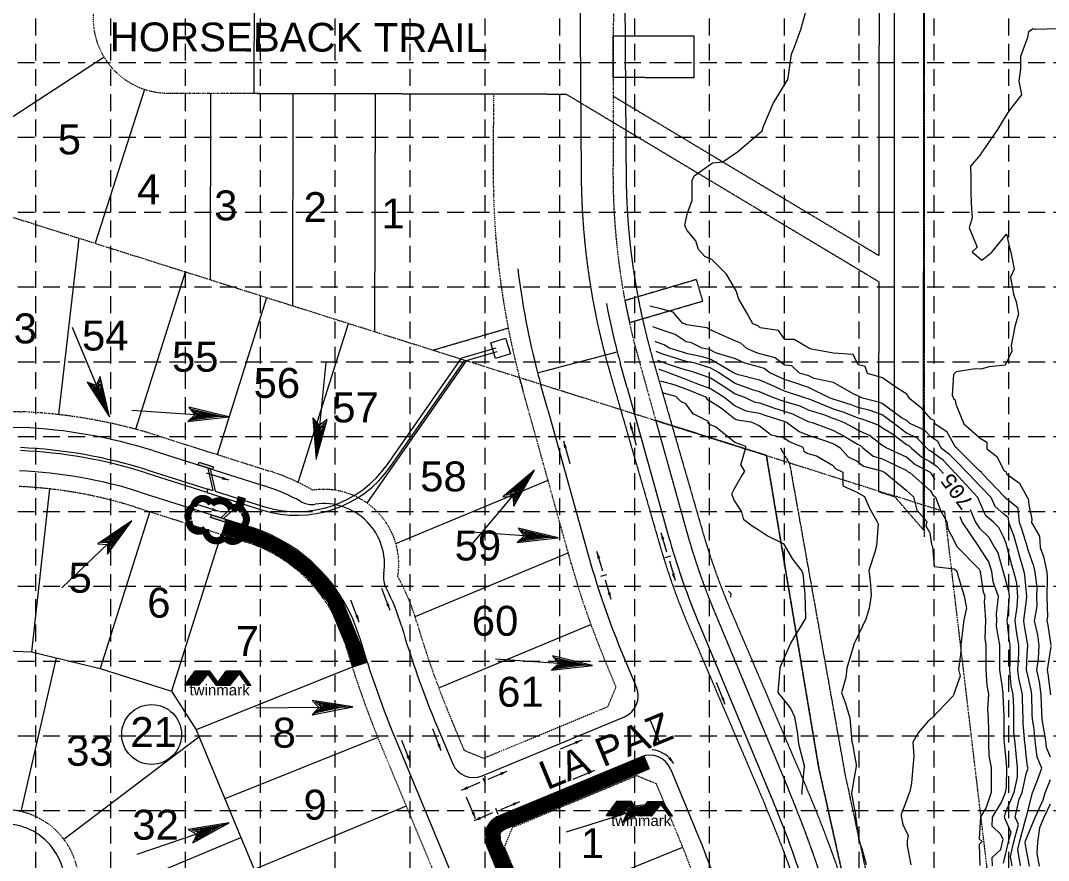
# Model space of a CAD drawing. Extents: x 52020 to 55225, y 51022 to 53027.
# Drawn here: x 53813 to 54499, y 52091 to 52652 of the extents above; entities that cross this region are included whole.
import ezdxf
from ezdxf.enums import TextEntityAlignment as Align

# ---------------------------------------------------------------- set-up
doc = ezdxf.new("R2010")
doc.units = 0
doc.header["$MEASUREMENT"] = 0
for name, pattern in [('CENTER', [2, 1.25, -0.25, 0.25, -0.25]), ('DIVIDE', [1.25, 0.5, -0.25, 0, -0.25, 0, -0.25]), ('HIDDEN', [0.375, 0.25, -0.125])]:
    doc.linetypes.add(name, pattern=pattern)
doc.layers.get('0').update_dxf_attribs({"lineweight": 0})
for name, color, linetype, lineweight in [('10', 7, 'Continuous', 0), ('13', 7, 'Continuous', 0), ('2', 7, 'Continuous', 0), ('27', 7, 'Continuous', 0), ('28', 7, 'Continuous', 0), ('31', 7, 'Continuous', 0), ('32', 7, 'Continuous', 0), ('33', 7, 'Continuous', 0), ('34', 7, 'Continuous', 0), ('37', 7, 'Continuous', 0), ('4', 7, 'Continuous', 0), ('43', 7, 'Continuous', 0), ('46', 7, 'Continuous', 0), ('5', 7, 'Continuous', 0), ('51', 7, 'Continuous', 0), ('6', 7, 'Continuous', 0), ('7', 7, 'Continuous', 0)]:
    doc.layers.add(name, color=color, linetype=linetype, lineweight=lineweight)
for name, color, linetype in [('EROSION BLANKET', 84, 'Continuous'), ('GRID', 254, 'HIDDEN'), ('LEGEND', 7, 'Continuous'), ('SILT FENCE', 200, 'Continuous')]:
    doc.layers.add(name, color=color, linetype=linetype)
doc.styles.add('MONOTXT', font='MONOTXT')
doc.styles.get("Standard").update_dxf_attribs({"font": 'ARIAL.TTF'})

# ---------------------------------------------------------------- blocks, each defined once
blk = doc.blocks.new('A$C233E38BC')
h = blk.add_hatch()
h.set_pattern_fill('ANSI31', color=13, scale=0.14, style=0)
h.set_pattern_definition([(45, (-262.733367, -269.10687), (-0.0123743687, 0.0123743687), [])])
h.paths.add_polyline_path([(0, 0.3), (23.2, 31.2), (54.5, 31.2), (76.8, 0.2), (69.4, 0.6), (51, 25), (30.9, 0.2)])
h = blk.add_hatch()
h.set_pattern_fill('ANSI31', color=13, scale=0.14, style=0)
h.set_pattern_definition([(45, (-193.908287, -269.020488), (-0.0123743687, 0.0123743687), [])])
h.paths.add_polyline_path([(69.1, 0.1), (92.2, 30.9), (123.5, 30.9), (145.8, 0), (139.2, 0.1), (121, 25.9), (99.9, 0)])
at = {"color": 13}
for points in [[(0, 0.3), (23.2, 31.2), (54.5, 31.2), (76.8, 0.2), (69.4, 0.6), (51, 25), (30.9, 0.2)], [(69.1, 0.1), (92.2, 30.9), (123.5, 30.9), (145.8, 0), (139.2, 0.1), (121, 25.9), (99.9, 0)]]:
    blk.add_lwpolyline(points, close=True, dxfattribs=at)
blk = doc.blocks.new('A$C24AE2627')
at = {"layer": 'SILT FENCE', "linetype": 'Continuous', "lineweight": 0}
blk.add_blockref('A$C233E38BC', (0, 31.9), dxfattribs=at)
at = {"color": 13, "insert": (10.1, 32.9), "char_height": 24, "width": 144.421, "attachment_point": 1}
blk.add_mtext('twinmark', dxfattribs=at)

msp = doc.modelspace()

# ---------------------------------------------------------------- hatches: boundary and pattern name
at = {"layer": '43', "linetype": 'Continuous', "lineweight": 0}
for points in [[(53931.54, 52355.04), (53932.14, 52356.95), (53941.68, 52353.94), (53941.07, 52352.03)], [(53939.75, 52319.93), (53940.36, 52321.84), (53949.89, 52318.82), (53949.29, 52316.92)]]:
    msp.add_hatch(color=5, dxfattribs=at).paths.add_polyline_path(points)

# ---------------------------------------------------------------- linework, layer by layer
at = {"layer": '13', "color": 7, "linetype": 'Continuous', "lineweight": 0}
msp.add_circle((53900.34, 52175), 20, dxfattribs=at)
at = {"layer": '2', "color": 7, "linetype": 'CENTER', "lineweight": 0}
for p, q in [((54416.67, 52307.02), (54416.67, 52950.5)), ((54320.4, 52366.28), (54326.53, 52355.59)), ((54326.53, 52355.59), (54363.66, 52147.47)), ((54363.63, 52147.65), (54448.66, 51754.25))]:
    msp.add_line(p, q, dxfattribs=at)
at = {"layer": '27', "color": 7, "linetype": 'Continuous', "lineweight": 0}
for p, q in [((54218.01, 52406.59), (54213.37, 52423.22)), ((54165.03, 52391.82), (54160.21, 52409.11)), ((54218, 52406.59), (54245.67, 52307.32)), ((54165.02, 52391.82), (54192.69, 52292.56)), ((53627.47, 52388.15), (53813.37, 52380.14)), ((53901.15, 52364.66), (53975.48, 52341.15)), ((53892.4, 52337.01), (53966.74, 52313.5)), ((54264.63, 52252.52), (54314.05, 52133.85)), ((54213.86, 52231.38), (54224.23, 52206.48)), ((54121.06, 52147.27), (54216.15, 52186.87)), ((54091.08, 52180.25), (54101.45, 52155.35)), ((54064.31, 52169.1), (54080.15, 52131.05)), ((54132.21, 52120.5), (54227.3, 52160.09)), ((54246.91, 52152.01), (54263.28, 52112.7)), ((54124.13, 52100.88), (54140.5, 52061.57))]:
    msp.add_line(p, q, dxfattribs=at)
at = {"layer": '27', "color": 250, "linetype": 'Continuous', "lineweight": 0}
msp.add_line((54080.15, 52131.05), (54113.73, 52050.42), dxfattribs=at)
at = {"layer": '27', "color": 7, "linetype": 'Continuous', "lineweight": 0}
for centre, radius, start, end in [((54668.53, 52550.07), 527.5, 186.95137, 194.6402), ((54668.53, 52550.07), 472.5, 190.62329, 194.6402), ((54668.53, 52550.07), 472.5, 194.6402, 195.57195), ((54668.53, 52550.07), 527.5, 194.6402, 195.49894), ((53798.77, 52040.96), 339.5, 72.45001, 87.53534), ((53798.77, 52040.96), 310.5, 72.45001, 87.53534), ((53933.42, 52208.14), 139.5, 61.33461, 72.45001), ((54007.53, 52343.7), 15, 241.33461, 278.17165), ((54015.42, 52288.77), 40.5, 350.86024, 98.17165), ((53933.42, 52208.14), 110.5, 16.41154, 72.45001), ((54700.82, 52434.17), 472.5, 195.57206, 202.60882), ((54700.82, 52434.17), 527.5, 195.57206, 202.60882), ((54070.21, 52279.95), 15, 170.86024, 207.69728), ((53933.42, 52208.14), 139.5, 16.41154, 27.69728), ((54700.82, 52434.17), 660.5, 196.41154, 202.60882), ((54700.82, 52434.17), 689.5, 196.41154, 202.60882), ((54210.38, 52200.71), 15, 292.60882, 22.60882), ((54115.3, 52161.12), 15, 202.60882, 292.60882), ((54233.06, 52146.25), 15, 22.60882, 112.60882), ((53550.15, 51815.73), 827.5, 21.90164, 22.60882), ((53801.85, 52074.75), 40.5, 3.88381, 111.77212), ((54137.98, 52106.65), 15, 112.60882, 202.60882), ((53550.15, 51815.73), 772.5, 21.93156, 22.60882)]:
    msp.add_arc(centre, radius, start, end, dxfattribs=at)
at = {"layer": '27', "color": 250, "linetype": 'Continuous', "lineweight": 0}
for radius in [827.5, 772.5]:
    msp.add_arc((53550.15, 51815.73), radius, 12.53145, 21.93156, dxfattribs=at)
at = {"layer": '28', "color": 7, "linetype": 'Continuous', "lineweight": 0}
msp.add_line((54158.15, 52416.74), (54211.37, 52430.64), dxfattribs=at)
at = {"layer": '31', "color": 7, "linetype": 'DIVIDE', "lineweight": 0}
for p, q in [((54396.67, 52334.33), (54396.67, 52950.34)), ((53745.01, 52540.42), (54311.01, 52361.41)), ((53745.01, 52540.42), (54396.67, 52334.33)), ((54311.01, 52361.41), (54345.96, 52152.86)), ((54345.96, 52152.86), (54433.96, 51756.91))]:
    msp.add_line(p, q, dxfattribs=at)
at = {"layer": '32', "color": 7, "linetype": 'DIVIDE', "lineweight": 0}
for p, q in [((54209.45, 52948.86), (54208.53, 52551.13)), ((53911.15, 52603.58), (54128.65, 52603.07)), ((54128.65, 52603.07), (54128.53, 52551.31)), ((54225.41, 52426.58), (54237.05, 52384.8)), ((54180.65, 52289.2), (54145.98, 52413.61)), ((53633.42, 52398.4), (53813.83, 52390.63)), ((54237.05, 52384.81), (54257.71, 52310.68)), ((53904.31, 52374.67), (53978.65, 52351.16)), ((53889.24, 52326.99), (53963.57, 52303.48)), ((54276.17, 52257.33), (54325.59, 52138.65)), ((54210.58, 52206.75), (54202.32, 52226.57)), ((54205.19, 52193.68), (54210.58, 52206.75)), ((54122.1, 52159.08), (54205.19, 52193.68)), ((54100.78, 52184.28), (54109.03, 52164.46)), ((54054.62, 52165.06), (54104.04, 52046.39)), ((54109.03, 52164.46), (54122.1, 52159.08)), ((54141.33, 52112.92), (54224.41, 52147.52)), ((54224.41, 52147.52), (54237.49, 52142.13)), ((54251.74, 52107.9), (54237.49, 52142.13)), ((54141.33, 52112.92), (54135.94, 52099.84)), ((54135.94, 52099.84), (54150.2, 52065.61))]:
    msp.add_line(p, q, dxfattribs=at)
for centre, radius, start, end in [((53911.26, 52653.58), 50, 57.47536, 269.86776), ((54668.53, 52550.07), 540, 179.86778, 194.64021), ((54668.53, 52550.07), 460, 179.86778, 195.57195), ((54668.53, 52550.07), 540, 194.64021, 195.57194), ((53798.77, 52040.96), 350, 72.45023, 87.53534), ((53933.42, 52208.14), 150, 60.1413, 72.45001), ((53798.77, 52040.96), 300, 72.45001, 87.53534), ((54015.42, 52288.77), 50, 350.61127, 98.42062), ((54700.82, 52434.17), 460, 195.57206, 202.60882), ((53933.42, 52208.14), 100, 16.41154, 72.45001), ((54700.82, 52434.17), 540, 195.57206, 202.60882), ((53933.42, 52208.14), 150, 16.41154, 28.89059), ((54700.82, 52434.17), 650, 196.41154, 202.60882), ((54700.82, 52434.17), 700, 196.41154, 202.60882), ((53550.15, 51815.73), 840, 12.53139, 22.60882), ((53801.85, 52074.75), 50, 6.60597, 110.29126), ((53550.15, 51815.73), 760, 12.5313, 22.60873)]:
    msp.add_arc(centre, radius, start, end, dxfattribs=at)
at = {"layer": '33', "color": 7, "linetype": 'Continuous', "lineweight": 0}
for p, q in [((53868.58, 52627.54), (53743.53, 52545.81)), ((53895.64, 52606.08), (53862.68, 52503.2)), ((53939.67, 52603.51), (53939.38, 52478.95)), ((53994.66, 52603.38), (53994.34, 52461.57)), ((54049.66, 52603.26), (54049.3, 52444.18)), ((53838.44, 52388.7), (53851.89, 52506.61)), ((53889.8, 52378.92), (53923.06, 52484.11)), ((53944.24, 52362.04), (53977.41, 52466.92)), ((53998.15, 52343.45), (54031.76, 52449.73)), ((54044.32, 52329.56), (54110.74, 52424.75)), ((54063.48, 52302.57), (54165.13, 52344.9)), ((53832.23, 52339.09), (53820.01, 52230.22)), ((53899.05, 52323.89), (53865.88, 52219.01)), ((53946.73, 52308.81), (53913.56, 52203.93)), ((54076.36, 52253.77), (54178.65, 52296.36)), ((54092.12, 52206.17), (54193.75, 52248.49)), ((53616.55, 52238.98), (53820.01, 52230.22)), ((53813.1, 52123.47), (53836.81, 52226.12)), ((53820.01, 52230.22), (53865.88, 52219.01)), ((53865.88, 52219.01), (53913.56, 52203.93)), ((54034.38, 52220.02), (53930.05, 52178.06)), ((53913.56, 52203.93), (53930.05, 52178.06)), ((53930.05, 52178.06), (54007.17, 51992.87)), ((53841.67, 52104.98), (53931.94, 52173.51)), ((54051.38, 52172.97), (53949.27, 52131.9)), ((54070.46, 52127.01), (53968.92, 52084.73)), ((53858.48, 52063.78), (53960.03, 52106.06)), ((54153.11, 52058.5), (54255.15, 52099.59))]:
    msp.add_line(p, q, dxfattribs=at)
at = {"layer": '33', "color": 5, "linetype": 'Continuous', "lineweight": 0}
for p, q in [((54130.26, 52433.14), (54107.33, 52426.41)), ((54130.96, 52430.75), (54108.88, 52424.26)), ((54057.84, 52355.48), (54107.33, 52426.41)), ((54059.89, 52354.05), (54108.88, 52424.26)), ((53896.47, 52349.88), (53937.23, 52336.99)), ((53897.08, 52351.78), (53937.83, 52338.89)), ((53937.87, 52353.04), (53941.16, 52338.1)), ((53939.52, 52352.52), (53942.82, 52337.58)), ((53937.91, 52339.13), (53937.16, 52336.75)), ((53937.16, 52336.75), (53957.97, 52330.17)), ((53937.91, 52339.13), (53941.16, 52338.1)), ((53942.82, 52337.58), (53975.12, 52327.36)), ((53946.68, 52319.84), (53957.97, 52330.17)), ((53948.33, 52319.32), (53959.62, 52329.64)), ((53959.62, 52329.64), (53974.37, 52324.98))]:
    msp.add_line(p, q, dxfattribs=at)
msp.add_lwpolyline([(54126.87, 52436.68), (54136.8, 52439.81), (54140.07, 52429.41), (54130.14, 52426.29)], close=True, dxfattribs=at)
for centre, radius, start, end in [((53798.77, 52040.96), 324, 72.45001, 87.53534), ((53798.77, 52040.96), 326, 72.45001, 87.53534), ((53997.35, 52397.68), 73.75, 252.45411, 325.0946), ((53997.35, 52397.68), 76.25, 252.45411, 325.0946)]:
    msp.add_arc(centre, radius, start, end, dxfattribs=at)
at = {"layer": '34', "color": 7, "linetype": 'HIDDEN', "lineweight": 0}
for p, q in [((54184.42, 52948.67), (54187.28, 52548.49)), ((54264.31, 52478.99), (54216.46, 52464.9)), ((54268.52, 52464.62), (54264.31, 52478.99)), ((54216.46, 52464.9), (54219.65, 52450.28)), ((54219.65, 52450.28), (54268.52, 52464.62)), ((54088.33, 52431.84), (54138.54, 52446.58)), ((54206.33, 52417.35), (54218.36, 52375.69)), ((54218.36, 52375.69), (54239.72, 52301.76)), ((54259.72, 52245.7), (54310.26, 52127.5))]:
    msp.add_line(p, q, dxfattribs=at)
msp.add_lwpolyline([(54214.42, 52948.9), (54217.28, 52548.71, 0.06863), (54235.15, 52425.68), (54247.18, 52384.02), (54268.54, 52310.09, 0.030713), (54287.31, 52257.49), (54337.85, 52139.29, -0.043999), (54383.99, 51998.22)], format="xyb", dxfattribs=at)
msp.add_lwpolyline([(54208.71, 52627.89), (54208.67, 52641.89), (54262.57, 52641.76), (54262.5, 52613.76), (54208.68, 52614)], close=True, dxfattribs=at)
for centre, radius, start, end in [((54672.27, 52551.97), 485, 180.41026, 196.11435), ((54705.66, 52436.38), 485, 196.11449, 203.15124), ((53560.89, 51807.07), 815, 13.07387, 23.1513)]:
    msp.add_arc(centre, radius, start, end, dxfattribs=at)
at = {"layer": '37', "color": 7, "linetype": 'DIVIDE', "lineweight": 0}
for p, q in [((54430.17, 52323.73), (54396.67, 52334.33)), ((54459.78, 52074.18), (54430.17, 52323.73))]:
    msp.add_line(p, q, dxfattribs=at)
at = {"layer": '4', "color": 7, "linetype": 'Continuous', "lineweight": 0}
for p, q in [((53847.31, 52447.18), (53872.29, 52387.29)), ((54016.82, 52423.53), (54010.28, 52358.97)), ((53857.2, 52410.47), (53864.02, 52406.59)), ((53863.33, 52408.25), (53857.2, 52410.47)), ((53857.2, 52410.47), (53872.29, 52387.29)), ((53866.06, 52414.16), (53863.33, 52408.25)), ((53864.02, 52406.59), (53865.99, 52411.75)), ((53865.99, 52411.75), (53870.7, 52391.61)), ((53872.29, 52387.29), (53866.06, 52414.16)), ((53859.23, 52408.71), (53864.4, 52405.67)), ((53870.7, 52391.61), (53859.23, 52408.71)), ((53861.34, 52406.77), (53864.71, 52404.93)), ((53869.16, 52395.3), (53861.34, 52406.77)), ((53862.93, 52405.05), (53865.1, 52404.01)), ((53867.77, 52398.62), (53862.93, 52405.05)), ((53864.4, 52405.67), (53865.99, 52409.15)), ((53864.71, 52404.93), (53866.17, 52406.62)), ((53864.88, 52403.48), (53865.62, 52403.79)), ((53866.7, 52401.21), (53864.88, 52403.48)), ((53865.1, 52404.01), (53865.9, 52405.21)), ((53865.9, 52405.21), (53866.7, 52401.21)), ((53865.99, 52409.15), (53869.16, 52395.3)), ((53866.17, 52406.62), (53867.77, 52398.62)), ((53887.18, 52391.62), (53951.92, 52387.18)), ((53951.92, 52387.18), (53925.1, 52393.63)), ((53925.1, 52393.63), (53929.16, 52388.54)), ((53930.96, 52388.42), (53927.23, 52392.48)), ((53927.23, 52392.48), (53947.34, 52387.7)), ((53931.95, 52388.35), (53929.55, 52391.32)), ((53929.55, 52391.32), (53943.35, 52387.97)), ((53932.75, 52388.29), (53931.89, 52390.36)), ((53931.89, 52390.36), (53939.76, 52388.21)), ((53933.75, 52388.23), (53933.03, 52389.48)), ((53933.03, 52389.48), (53936.97, 52388.41)), ((53934.12, 52387.8), (53934.18, 52388.6)), ((53929.16, 52388.54), (53924.44, 52384.05)), ((53924.44, 52384.05), (53930.96, 52388.42)), ((53924.44, 52384.05), (53951.92, 52387.18)), ((53926.92, 52385.09), (53931.95, 52388.35)), ((53947.34, 52387.7), (53926.92, 52385.09)), ((53929.59, 52386.11), (53932.75, 52388.29)), ((53943.35, 52387.97), (53929.59, 52386.11)), ((53931.84, 52386.75), (53933.75, 52388.23)), ((53939.76, 52388.21), (53931.84, 52386.75)), ((53936.97, 52388.41), (53934.12, 52387.8)), ((54008.05, 52386.53), (54012.2, 52379.88)), ((54012.38, 52381.67), (54008.05, 52386.53)), ((54008.05, 52386.53), (54010.28, 52358.97)), ((54009, 52384.02), (54012.1, 52378.88)), ((54010.94, 52363.52), (54009, 52384.02)), ((54010.28, 52358.97), (54017.6, 52385.56)), ((54016.38, 52383.47), (54010.94, 52363.52)), ((54012.2, 52379.88), (54016.38, 52383.47)), ((54017.6, 52385.56), (54012.38, 52381.67)), ((54009.93, 52381.31), (54012.01, 52378.09)), ((54011.34, 52367.5), (54009.93, 52381.31)), ((54010.5, 52379.04), (54011.91, 52377.09)), ((54011.71, 52371.08), (54010.5, 52379.04)), ((54015.14, 52381.19), (54011.34, 52367.5)), ((54011.48, 52376.73), (54012.27, 52376.65)), ((54011.99, 52373.87), (54011.48, 52376.73)), ((54014.11, 52378.88), (54011.71, 52371.08)), ((54011.91, 52377.09), (54013.19, 52377.77)), ((54013.19, 52377.77), (54011.99, 52373.87)), ((54012.01, 52378.09), (54014.11, 52378.88)), ((54012.1, 52378.88), (54015.14, 52381.19)), ((54114.31, 52301.96), (54156.04, 52351.66)), ((54156.04, 52351.66), (54135.03, 52333.79)), ((54137.21, 52334.83), (54152.93, 52348.27)), ((54142.38, 52327.62), (54156.04, 52351.66)), ((54152.93, 52348.27), (54143.01, 52330.23)), ((54139.52, 52336.03), (54150.36, 52345.2)), ((54141.67, 52337.35), (54148.04, 52342.45)), ((54150.36, 52345.2), (54143.76, 52332.99)), ((54148.04, 52342.45), (54144.56, 52335.19)), ((54135.03, 52333.79), (54141.53, 52334.07)), ((54142.69, 52335.45), (54137.21, 52334.83)), ((54143.34, 52336.22), (54139.52, 52336.03)), ((54141.53, 52334.07), (54142.38, 52327.62)), ((54143.85, 52336.83), (54141.67, 52337.35)), ((54142.38, 52327.62), (54142.69, 52335.45)), ((54143.01, 52330.23), (54143.34, 52336.22)), ((54143.06, 52337.75), (54146.24, 52340.3)), ((54144.49, 52337.59), (54143.06, 52337.75)), ((54143.76, 52332.99), (54143.85, 52336.83)), ((54145.06, 52337.64), (54144.44, 52338.16)), ((54144.56, 52335.19), (54144.49, 52337.59)), ((54146.24, 52340.3), (54145.06, 52337.64)), ((53840.26, 52273), (53887.18, 52317.83)), ((53840.26, 52273), (53887.18, 52317.83)), ((53887.18, 52317.83), (53864.33, 52302.36)), ((53887.18, 52317.83), (53864.33, 52302.36)), ((53866.62, 52303.16), (53883.72, 52314.79)), ((53866.62, 52303.16), (53883.72, 52314.79)), ((53870.97, 52295.42), (53887.18, 52317.83)), ((53870.97, 52295.42), (53887.18, 52317.83)), ((53883.72, 52314.79), (53871.87, 52297.95)), ((53883.72, 52314.79), (53871.87, 52297.95)), ((53869.04, 52304.09), (53880.82, 52312.03)), ((53869.04, 52304.09), (53880.82, 52312.03)), ((53871.33, 52305.17), (53878.22, 52309.54)), ((53871.33, 52305.17), (53878.22, 52309.54)), ((53872.75, 52305.42), (53876.2, 52307.61)), ((53872.75, 52305.42), (53876.2, 52307.61)), ((53880.82, 52312.03), (53872.92, 52300.61)), ((53880.82, 52312.03), (53872.92, 52300.61)), ((53878.22, 52309.54), (53873.96, 52302.71)), ((53878.22, 52309.54), (53873.96, 52302.71)), ((53876.2, 52307.61), (53874.72, 52305.1)), ((53876.2, 52307.61), (53874.72, 52305.1)), ((54107.25, 52310.8), (54171.99, 52306.36)), ((54149.23, 52307.72), (54144.52, 52303.23)), ((54144.52, 52303.23), (54151.03, 52307.6)), ((54144.52, 52303.23), (54171.99, 52306.36)), ((54171.99, 52306.36), (54145.17, 52312.81)), ((54145.17, 52312.81), (54149.23, 52307.72)), ((54146.99, 52304.26), (54152.03, 52307.53)), ((54167.42, 52306.87), (54146.99, 52304.26)), ((54151.03, 52307.6), (54147.3, 52311.66)), ((54147.3, 52311.66), (54167.42, 52306.87)), ((54152.03, 52307.53), (54149.62, 52310.5)), ((54149.62, 52310.5), (54163.43, 52307.15)), ((54149.67, 52305.28), (54152.82, 52307.47)), ((54163.43, 52307.15), (54149.67, 52305.28)), ((54151.92, 52305.93), (54153.82, 52307.4)), ((54159.84, 52307.39), (54151.92, 52305.93)), ((54152.82, 52307.47), (54151.96, 52309.54)), ((54151.96, 52309.54), (54159.84, 52307.39)), ((54153.82, 52307.4), (54153.11, 52308.66)), ((54153.11, 52308.66), (54157.04, 52307.59)), ((54154.19, 52306.98), (54154.25, 52307.78)), ((54157.04, 52307.59), (54154.19, 52306.98)), ((53864.33, 52302.36), (53870.83, 52301.93)), ((53864.33, 52302.36), (53870.83, 52301.93)), ((53872.13, 52303.17), (53866.62, 52303.16)), ((53872.13, 52303.17), (53866.62, 52303.16)), ((53872.86, 52303.86), (53869.04, 52304.09)), ((53872.86, 52303.86), (53869.04, 52304.09)), ((53870.83, 52301.93), (53870.97, 52295.42)), ((53870.83, 52301.93), (53870.97, 52295.42)), ((53870.97, 52295.42), (53872.13, 52303.17)), ((53870.97, 52295.42), (53872.13, 52303.17)), ((53873.43, 52304.42), (53871.33, 52305.17)), ((53873.43, 52304.42), (53871.33, 52305.17)), ((53871.87, 52297.95), (53872.86, 52303.86)), ((53871.87, 52297.95), (53872.86, 52303.86)), ((53874.16, 52305.11), (53872.75, 52305.42)), ((53874.16, 52305.11), (53872.75, 52305.42)), ((53872.92, 52300.61), (53873.43, 52304.42)), ((53872.92, 52300.61), (53873.43, 52304.42)), ((53873.96, 52302.71), (53874.16, 52305.11)), ((53873.96, 52302.71), (53874.16, 52305.11)), ((53874.72, 52305.1), (53874.17, 52305.67)), ((53874.72, 52305.1), (53874.17, 52305.67)), ((54130.11, 52225.44), (54194.85, 52221)), ((54130.11, 52225.44), (54194.85, 52221)), ((54168.03, 52227.45), (54172.09, 52222.36)), ((54194.85, 52221), (54168.03, 52227.45)), ((54194.85, 52221), (54168.03, 52227.45)), ((54168.03, 52227.45), (54172.09, 52222.36)), ((54170.16, 52226.3), (54190.28, 52221.51)), ((54173.89, 52222.23), (54170.16, 52226.3)), ((54173.89, 52222.23), (54170.16, 52226.3)), ((54170.16, 52226.3), (54190.28, 52221.51)), ((54172.48, 52225.14), (54186.29, 52221.79)), ((54174.89, 52222.17), (54172.48, 52225.14)), ((54174.89, 52222.17), (54172.48, 52225.14)), ((54172.48, 52225.14), (54186.29, 52221.79)), ((54174.82, 52224.18), (54182.7, 52222.03)), ((54175.69, 52222.11), (54174.82, 52224.18)), ((54175.69, 52222.11), (54174.82, 52224.18)), ((54174.82, 52224.18), (54182.7, 52222.03)), ((54172.09, 52222.36), (54167.38, 52217.87)), ((54172.09, 52222.36), (54167.38, 52217.87)), ((54167.38, 52217.87), (54173.89, 52222.23)), ((54167.38, 52217.87), (54173.89, 52222.23)), ((54167.38, 52217.87), (54194.85, 52221)), ((54167.38, 52217.87), (54194.85, 52221)), ((54169.85, 52218.9), (54174.89, 52222.17)), ((54169.85, 52218.9), (54174.89, 52222.17)), ((54190.28, 52221.51), (54169.85, 52218.9)), ((54190.28, 52221.51), (54169.85, 52218.9)), ((54172.53, 52219.92), (54175.69, 52222.11)), ((54172.53, 52219.92), (54175.69, 52222.11)), ((54186.29, 52221.79), (54172.53, 52219.92)), ((54186.29, 52221.79), (54172.53, 52219.92)), ((54174.78, 52220.57), (54176.68, 52222.04)), ((54174.78, 52220.57), (54176.68, 52222.04)), ((54182.7, 52222.03), (54174.78, 52220.57)), ((54182.7, 52222.03), (54174.78, 52220.57)), ((54175.97, 52223.3), (54179.9, 52222.22)), ((54176.68, 52222.04), (54175.97, 52223.3)), ((54176.68, 52222.04), (54175.97, 52223.3)), ((54175.97, 52223.3), (54179.9, 52222.22)), ((54177.06, 52221.62), (54177.11, 52222.42)), ((54177.06, 52221.62), (54177.11, 52222.42)), ((54179.9, 52222.22), (54177.06, 52221.62)), ((54179.9, 52222.22), (54177.06, 52221.62)), ((54007.51, 52197.77), (54011.96, 52193.01)), ((54034.76, 52193.43), (54007.51, 52197.77)), ((54034.76, 52193.43), (54007.51, 52197.77)), ((54007.51, 52197.77), (54011.96, 52193.01)), ((54009.72, 52196.79), (54030.15, 52193.59)), ((54013.76, 52193.03), (54009.72, 52196.79)), ((54013.76, 52193.03), (54009.72, 52196.79)), ((54009.72, 52196.79), (54030.15, 52193.59)), ((53969.86, 52192.81), (54034.76, 52193.43)), ((53969.86, 52192.81), (54034.76, 52193.43)), ((54007.61, 52188.17), (54034.76, 52193.43)), ((54007.61, 52188.17), (54034.76, 52193.43)), ((54007.61, 52188.17), (54013.76, 52193.03)), ((54007.61, 52188.17), (54013.76, 52193.03)), ((54011.96, 52193.01), (54007.61, 52188.17)), ((54011.96, 52193.01), (54007.61, 52188.17)), ((54030.15, 52193.59), (54009.99, 52189.39)), ((54030.15, 52193.59), (54009.99, 52189.39)), ((54009.99, 52189.39), (54014.76, 52193.04)), ((54009.99, 52189.39), (54014.76, 52193.04)), ((54012.13, 52195.82), (54026.15, 52193.55)), ((54014.76, 52193.04), (54012.13, 52195.82)), ((54014.76, 52193.04), (54012.13, 52195.82)), ((54012.13, 52195.82), (54026.15, 52193.55)), ((54026.15, 52193.55), (54012.58, 52190.62)), ((54026.15, 52193.55), (54012.58, 52190.62)), ((54012.58, 52190.62), (54015.56, 52193.05)), ((54012.58, 52190.62), (54015.56, 52193.05)), ((54014.54, 52195.04), (54022.56, 52193.51)), ((54015.56, 52193.05), (54014.54, 52195.04)), ((54015.56, 52193.05), (54014.54, 52195.04)), ((54014.54, 52195.04), (54022.56, 52193.51)), ((54022.56, 52193.51), (54014.77, 52191.44)), ((54022.56, 52193.51), (54014.77, 52191.44)), ((54014.77, 52191.44), (54016.56, 52193.06)), ((54014.77, 52191.44), (54016.56, 52193.06)), ((54015.75, 52194.25), (54019.76, 52193.49)), ((54016.56, 52193.06), (54015.75, 52194.25)), ((54016.56, 52193.06), (54015.75, 52194.25)), ((54015.75, 52194.25), (54019.76, 52193.49)), ((54019.76, 52193.49), (54016.96, 52192.66)), ((54019.76, 52193.49), (54016.96, 52192.66)), ((54016.96, 52192.66), (54016.96, 52193.46)), ((54016.96, 52192.66), (54016.96, 52193.46)), ((54177.56, 52109.87), (54239.51, 52129.2)), ((54177.56, 52109.87), (54239.51, 52129.2)), ((54239.51, 52129.2), (54212.17, 52125.49)), ((54239.51, 52129.2), (54212.17, 52125.49)), ((54214.57, 52125.19), (54235.06, 52128.02)), ((54214.57, 52125.19), (54235.06, 52128.02)), ((54215.03, 52116.33), (54239.51, 52129.2)), ((54215.03, 52116.33), (54239.51, 52129.2)), ((54235.06, 52128.02), (54216.97, 52118.19)), ((54235.06, 52128.02), (54216.97, 52118.19)), ((54212.17, 52125.49), (54217.8, 52122.22)), ((54212.17, 52125.49), (54217.8, 52122.22)), ((54219.52, 52122.76), (54214.57, 52125.19)), ((54219.52, 52122.76), (54214.57, 52125.19)), ((54215.03, 52116.33), (54219.52, 52122.76)), ((54215.03, 52116.33), (54219.52, 52122.76)), ((54217.8, 52122.22), (54215.03, 52116.33)), ((54217.8, 52122.22), (54215.03, 52116.33)), ((54216.97, 52118.19), (54220.48, 52123.05)), ((54216.97, 52118.19), (54220.48, 52123.05)), ((54217.16, 52124.95), (54231.24, 52126.83)), ((54217.16, 52124.95), (54231.24, 52126.83)), ((54220.48, 52123.05), (54217.16, 52124.95)), ((54220.48, 52123.05), (54217.16, 52124.95)), ((54231.24, 52126.83), (54219.09, 52120.11)), ((54231.24, 52126.83), (54219.09, 52120.11)), ((54219.09, 52120.11), (54221.24, 52123.29)), ((54219.09, 52120.11), (54221.24, 52123.29)), ((54219.69, 52124.9), (54227.8, 52125.76)), ((54219.69, 52124.9), (54227.8, 52125.76)), ((54221.24, 52123.29), (54219.69, 52124.9)), ((54221.24, 52123.29), (54219.69, 52124.9)), ((54227.8, 52125.76), (54220.95, 52121.53)), ((54227.8, 52125.76), (54220.95, 52121.53)), ((54220.95, 52121.53), (54222.19, 52123.59)), ((54220.95, 52121.53), (54222.19, 52123.59)), ((54221.07, 52124.5), (54225.13, 52124.93)), ((54221.07, 52124.5), (54225.13, 52124.93)), ((54222.19, 52123.59), (54221.07, 52124.5)), ((54222.19, 52123.59), (54221.07, 52124.5)), ((54222.69, 52123.33), (54222.46, 52124.09)), ((54222.69, 52123.33), (54222.46, 52124.09)), ((54225.13, 52124.93), (54222.69, 52123.33)), ((54225.13, 52124.93), (54222.69, 52123.33)), ((53890.65, 52095.03), (53952.07, 52115.99)), ((53890.65, 52095.03), (53952.07, 52115.99)), ((53952.07, 52115.99), (53924.84, 52111.56)), ((53952.07, 52115.99), (53924.84, 52111.56)), ((53927.25, 52111.32), (53947.65, 52114.69)), ((53927.25, 52111.32), (53947.65, 52114.69)), ((53927.94, 52102.47), (53952.07, 52115.99)), ((53927.94, 52102.47), (53952.07, 52115.99)), ((53947.65, 52114.69), (53929.83, 52104.38)), ((53947.65, 52114.69), (53929.83, 52104.38)), ((53924.84, 52111.56), (53930.56, 52108.44)), ((53924.84, 52111.56), (53930.56, 52108.44)), ((53932.26, 52109.02), (53927.25, 52111.32)), ((53932.26, 52109.02), (53927.25, 52111.32)), ((53927.94, 52102.47), (53932.26, 52109.02)), ((53927.94, 52102.47), (53932.26, 52109.02)), ((53930.56, 52108.44), (53927.94, 52102.47)), ((53930.56, 52108.44), (53927.94, 52102.47)), ((53929.83, 52104.38), (53933.21, 52109.34)), ((53929.83, 52104.38), (53933.21, 52109.34)), ((53929.84, 52111.15), (53943.87, 52113.4)), ((53929.84, 52111.15), (53943.87, 52113.4)), ((53933.21, 52109.34), (53929.84, 52111.15)), ((53933.21, 52109.34), (53929.84, 52111.15)), ((53943.87, 52113.4), (53931.9, 52106.36)), ((53943.87, 52113.4), (53931.9, 52106.36)), ((53931.9, 52106.36), (53933.96, 52109.6)), ((53931.9, 52106.36), (53933.96, 52109.6)), ((53932.37, 52111.17), (53940.46, 52112.24)), ((53932.37, 52111.17), (53940.46, 52112.24)), ((53933.96, 52109.6), (53932.37, 52111.17)), ((53933.96, 52109.6), (53932.37, 52111.17)), ((53940.46, 52112.24), (53933.72, 52107.83)), ((53940.46, 52112.24), (53933.72, 52107.83)), ((53933.72, 52107.83), (53934.91, 52109.92)), ((53933.72, 52107.83), (53934.91, 52109.92)), ((53933.77, 52110.8), (53937.81, 52111.33)), ((53933.77, 52110.8), (53937.81, 52111.33)), ((53934.91, 52109.92), (53933.77, 52110.8)), ((53934.91, 52109.92), (53933.77, 52110.8)), ((53935.42, 52109.67), (53935.16, 52110.43)), ((53935.42, 52109.67), (53935.16, 52110.43)), ((53937.81, 52111.33), (53935.42, 52109.67)), ((53937.81, 52111.33), (53935.42, 52109.67))]:
    msp.add_line(p, q, dxfattribs=at)
at = {"layer": '43', "color": 5, "linetype": 'Continuous', "lineweight": 0}
for p, q in [((53931.54, 52355.04), (53932.14, 52356.95)), ((53941.07, 52352.03), (53931.54, 52355.04)), ((53932.14, 52356.95), (53941.68, 52353.94)), ((53941.68, 52353.94), (53941.07, 52352.03)), ((53939.75, 52319.93), (53940.36, 52321.84)), ((53949.29, 52316.92), (53939.75, 52319.93)), ((53940.36, 52321.84), (53949.89, 52318.82)), ((53949.89, 52318.82), (53949.29, 52316.92))]:
    msp.add_line(p, q, dxfattribs=at)
at = {"layer": '43', "color": 7, "linetype": 'Continuous', "lineweight": 0}
msp.add_point((53959.86, 52330.88), dxfattribs=at)
at = {"layer": '43', "color": 5, "linetype": 'Continuous', "lineweight": 0}
msp.add_solid([(53956.4, 52328.96), (53961.78, 52327.42), (53957.94, 52334.34), (53963.33, 52332.8)], dxfattribs=at)
at = {"layer": '46', "color": 7, "linetype": 'Continuous', "lineweight": 0}
for p, q in [((54219.77, 52383.47), (54224, 52368.33)), ((54175.46, 52371.12), (54179.68, 52355.98)), ((53952.09, 52344.87), (53937.1, 52349.61)), ((53945.45, 52323.9), (53930.46, 52328.64)), ((54244.5, 52296.74), (54240.66, 52309.84)), ((54201.64, 52284.18), (54197.8, 52297.29)), ((54243.33, 52293.27), (54247.28, 52294.43)), ((54246.19, 52290.98), (54250.03, 52277.88)), ((54200.47, 52280.71), (54204.42, 52281.87)), ((54059.6, 52257.91), (54054.02, 52272.61)), ((54203.33, 52278.42), (54207.17, 52265.32)), ((54039.03, 52250.1), (54033.45, 52264.79)), ((54283.46, 52195.02), (54277.72, 52209.65)), ((54239.53, 52169.73), (54233.49, 52184.24)), ((54093.73, 52164), (54088.15, 52178.7)), ((54073.17, 52156.19), (54067.58, 52170.89)), ((54187.74, 52171.25), (54173.23, 52165.2)), ((54125.2, 52145.15), (54137.8, 52150.4)), ((54196.2, 52150.94), (54181.69, 52144.89)), ((54119.66, 52142.85), (54107.05, 52137.6)), ((54121.62, 52145.94), (54123.2, 52142.14)), ((54116.76, 52118.6), (54110.71, 52133.11)), ((54133.65, 52124.84), (54146.26, 52130.09)), ((54128.11, 52122.54), (54115.51, 52117.29)), ((54130.08, 52125.63), (54131.66, 52121.83))]:
    msp.add_line(p, q, dxfattribs=at)
msp.add_ellipse((54233.06, 52146.25), major_axis=(13.08, 13.08), ratio=1, start_param=6.023084, end_param=6.994216, dxfattribs=at)
for points in [[(54220.09, 52378.65), (54219.77, 52383.47), (54222.03, 52379.2)], [(54175.78, 52366.3), (54175.46, 52371.12), (54177.72, 52366.85)], [(53947.87, 52347.25), (53952.09, 52344.87), (53947.27, 52345.32)], [(53941.24, 52326.27), (53945.45, 52323.9), (53940.64, 52324.34)], [(54242.96, 52305.59), (54240.66, 52309.84), (54241.02, 52305.02)], [(54200.1, 52293.03), (54197.8, 52297.29), (54198.16, 52292.47)], [(54247.73, 52282.13), (54250.03, 52277.88), (54249.66, 52282.7)], [(54204.87, 52269.57), (54207.17, 52265.32), (54206.81, 52270.14)], [(54058.84, 52262.69), (54059.6, 52257.91), (54056.96, 52261.96)], [(54038.28, 52254.87), (54039.03, 52250.1), (54036.4, 52254.15)], [(54282.66, 52199.78), (54283.46, 52195.02), (54280.78, 52199.04)], [(54182.99, 52170.34), (54187.74, 52171.25), (54183.78, 52168.48)], [(54238.63, 52174.48), (54239.53, 52169.73), (54236.77, 52173.69)], [(54092.98, 52168.78), (54093.73, 52164), (54091.1, 52168.06)], [(54072.41, 52160.97), (54073.17, 52156.19), (54070.53, 52160.24)], [(54245.4, 52158.67), (54249.07, 52155.52), (54247, 52159.89)], [(54133.82, 52147.65), (54137.8, 52150.4), (54133.05, 52149.52)], [(54191.45, 52150.03), (54196.2, 52150.94), (54192.23, 52148.17)], [(54111.03, 52140.34), (54107.05, 52137.6), (54111.8, 52138.48)], [(54142.28, 52127.34), (54146.26, 52130.09), (54141.51, 52129.21)], [(54115.85, 52123.35), (54116.76, 52118.6), (54113.99, 52122.56)], [(54119.49, 52120.04), (54115.51, 52117.29), (54120.26, 52118.17)]]:
    msp.add_solid(points, dxfattribs=at)
at = {"layer": '5', "color": 43, "linetype": 'Continuous', "lineweight": 0}
for points in [[(54236.5, 52437.74), (54237.37, 52437.29), (54241.21, 52435.98), (54243.12, 52435.33), (54246.13, 52433.36), (54254.68, 52430.59), (54257.4, 52429.73), (54268.17, 52427.61), (54273.86, 52425.85), (54289.02, 52416.95), (54290.27, 52416.13), (54291.49, 52415.68), (54306.48, 52412), (54314.63, 52408.52), (54322.91, 52404.72), (54337.03, 52399.99), (54338.66, 52399.51), (54339.11, 52399.29), (54340.07, 52399), (54355.55, 52392.62), (54362.67, 52390.39), (54371.99, 52386.48), (54374.67, 52385.85), (54382.64, 52383.06), (54386.56, 52381.36), (54388.18, 52380.06), (54395.25, 52375.82), (54404.58, 52368.81), (54406.26, 52368.05), (54407.92, 52366.31), (54414.81, 52360.22), (54420.72, 52357.19), (54425.03, 52353.99), (54429.18, 52349.61), (54429.29, 52349.43)], [(54334.93, 52134.85), (54334.98, 52135.85), (54334.89, 52137.5), (54336.4, 52153.6), (54336.39, 52153.99), (54333.22, 52166.78), (54332.5, 52170.52), (54332.11, 52175.33), (54329.94, 52186.55), (54327.05, 52192.82), (54320.97, 52200.63), (54319.77, 52201.93), (54318.93, 52203.15), (54320.25, 52218.75), (54320.26, 52219.64), (54321.17, 52221.99), (54327.4, 52236.07), (54336.45, 52251.22), (54337.33, 52252.48), (54337.27, 52252.93), (54336.99, 52268.48), (54335.62, 52282.58), (54334.12, 52285.01), (54328.7, 52292.03), (54323.09, 52301.62), (54322.58, 52302.27), (54321.94, 52302.63), (54311.55, 52307.79), (54305.53, 52311.69), (54301.49, 52314.2), (54295.84, 52318.38), (54294.59, 52323.67), (54289.47, 52331.64), (54288.12, 52334.95), (54288.24, 52336.18), (54289.54, 52338.94), (54293.85, 52346.72), (54296.61, 52350.87), (54293.93, 52355.2), (54297.42, 52367.37), (54291.73, 52369.35), (54289.83, 52370.16), (54276.91, 52380.59), (54273.44, 52381.82), (54272.21, 52382.86), (54272.31, 52384.11), (54262.07, 52389.26), (54257.08, 52395.91), (54253.87, 52397.51), (54250.62, 52400.81), (54241.42, 52403.3)], [(54447.13, 52325.31), (54448.69, 52321.62), (54450.6, 52316.91), (54453.3, 52312.95), (54459.65, 52306.83), (54463.05, 52300.29), (54465.59, 52296.41), (54469.27, 52283.73), (54472.77, 52270.82), (54473.1, 52267.19), (54472, 52254.13), (54471.62, 52251.2), (54472.92, 52238.76), (54473.58, 52234.68), (54473.56, 52223.05), (54473.34, 52218.18), (54474.32, 52207.45), (54475.61, 52201.66), (54475.98, 52192.74), (54476.14, 52185.16), (54476.16, 52176.82), (54476.87, 52169.15), (54477.54, 52162.07), (54478.6, 52152.63), (54478.52, 52146.69), (54476.23, 52136.15), (54470.53, 52122.5), (54469.91, 52119.71), (54474.21, 52109.77), (54472.47, 52103.19), (54469.15, 52088.9)]]:
    msp.add_lwpolyline(points, dxfattribs=at)
at = {"layer": '51', "color": 7, "linetype": 'HIDDEN', "lineweight": 0}
for p, q in [((54396.67, 52334.33), (54396.67, 52950.34)), ((53969.43, 52941.44), (53968.65, 52603.44)), ((54386.44, 52838.01), (54386.07, 52495.1)), ((54415.87, 52311.73), (54416.41, 52807.73)), ((53968.65, 52603.44), (54177.17, 52602.96)), ((54177.17, 52602.96), (54386.05, 52477.62)), ((54208.65, 52601.57), (54386.07, 52495.1)), ((54386.05, 52477.62), (54385.9, 52337.33)), ((54088.33, 52431.84), (54138.54, 52446.58)), ((54385.9, 52337.33), (54396.66, 52333.93)), ((54396.66, 52333.93), (54415.87, 52311.73))]:
    msp.add_line(p, q, dxfattribs=at)
msp.add_lwpolyline([(54408.38, 51825.94, 0.048508), (54454.05, 51686.09), (54595.92, 51361.98), (54606.8, 51362.06), (54433.96, 51756.91), (54345.96, 52152.86), (54311.01, 52361.41), (54237.05, 52384.81), (54257.71, 52310.68, 0.030713), (54276.17, 52257.33), (54325.59, 52138.65, -0.043999), (54370.14, 51997.98), (54408.38, 51825.94)], format="xyb", dxfattribs=at)
at = {"layer": '6', "color": 43, "linetype": 'Continuous', "lineweight": 0}
for points in [[(54500.84, 52159.82), (54498.19, 52166.2), (54497.88, 52168.95), (54497.55, 52172.31), (54495.19, 52184.98), (54494.75, 52194.95), (54494.61, 52201.48), (54493.49, 52210.05), (54491.59, 52218.01), (54492.78, 52225.68), (54493.27, 52234.5), (54492.24, 52241.48), (54490.05, 52251.03), (54491.86, 52260.8), (54491.65, 52267.01), (54491.79, 52273.23), (54490.54, 52283.52), (54489.73, 52287.51), (54485.91, 52298.18), (54485.49, 52299.64), (54485.38, 52300.07), (54481.71, 52312.28), (54480.11, 52316.62), (54479.29, 52326.25), (54470.48, 52333.22), (54470.23, 52333.69), (54469.75, 52334.03), (54455.06, 52349.36), (54454.58, 52350.32), (54453.66, 52351.01), (54438.43, 52366.02), (54437.31, 52367.09), (54431.86, 52377.04), (54423.5, 52382.67), (54423.2, 52384.89), (54420.99, 52385.76), (54414.81, 52392.9), (54406.9, 52399.33), (54404.9, 52402.46), (54397.08, 52407.28), (54388.5, 52413.33), (54378.59, 52416.1), (54377.06, 52420.78), (54372.33, 52422.05), (54369.04, 52428.93), (54355.9, 52429.74), (54341.08, 52432.45), (54339.44, 52433.19), (54329.56, 52438.98), (54323.24, 52439.04), (54319.03, 52444.89), (54306.81, 52446.83), (54305.57, 52448.01), (54302.01, 52449.33), (54297.94, 52456.76), (54292.55, 52465.92), (54290.8, 52471.43), (54284.3, 52482.5), (54274.5, 52492.49), (54269.8, 52494.42), (54265.76, 52499.17), (54263.89, 52504.79), (54258.18, 52511.69), (54256.9, 52513.98), (54256.41, 52515.26), (54258.29, 52523.5), (54261.37, 52531.72), (54261.5, 52545.22), (54262.65, 52548.2), (54275.11, 52557.09), (54281.99, 52557.65), (54291.68, 52564.43), (54308.07, 52578.42), (54308.91, 52580.77), (54309.2, 52581.83), (54315.5, 52596.7), (54324.89, 52612.02), (54325.25, 52612.75), (54325.37, 52613.11), (54325.53, 52613.74), (54327.76, 52629.59), (54329.88, 52634.42), (54333.96, 52646.03), (54337.3, 52658.16)], [(54505.47, 52646.53), (54490.84, 52646.19), (54489.22, 52646.62), (54486.11, 52644.58), (54485.36, 52640.78), (54480.8, 52628.13), (54480.72, 52619.88), (54479.56, 52611.64), (54481.47, 52602.46), (54475.53, 52595.18), (54472.19, 52590.64), (54465.31, 52579.28), (54455.69, 52564.93), (54454.65, 52563.91), (54454.3, 52562.88), (54447.35, 52554.7), (54447.63, 52546.44), (54447.54, 52537.84), (54447.8, 52529.94), (54448.52, 52520.18), (54446.47, 52513.45), (54451.78, 52500.6), (54448.45, 52497.43), (54455, 52491.87), (54461.55, 52497.31), (54471.41, 52509.22), (54473.68, 52499.48), (54474.39, 52497.19), (54476.4, 52485.88), (54473.97, 52480.69), (54476.14, 52469.28), (54477.91, 52464.15), (54479.38, 52456.11), (54476.86, 52447.66), (54474.55, 52435.02), (54475.01, 52431.18), (54470.58, 52421.81), (54459.74, 52420.66), (54454.31, 52419.01), (54450.38, 52419.22), (54437.79, 52417.31), (54435.94, 52415.55), (54435.03, 52401.66), (54436.11, 52399.05), (54437.19, 52398.62), (54437.58, 52395.73), (54442.96, 52382.48), (54453.87, 52372.95), (54458.34, 52370.4), (54458.23, 52365.84), (54465.03, 52360.73), (54469.91, 52351.06), (54471.11, 52350.42), (54471.29, 52349.21), (54480.02, 52343.01), (54485.35, 52333.08), (54485.85, 52332.68), (54486.2, 52328.57), (54488.29, 52318.77), (54488.18, 52316.55), (54493.47, 52307.59), (54493.92, 52299.99), (54496.11, 52293.87), (54498.24, 52283.45), (54498.65, 52280.06), (54498.37, 52266.95), (54498.79, 52253.84), (54498.26, 52250.95), (54498.91, 52248.13), (54500.94, 52234.42)], [(54480.73, 52087.11), (54478.89, 52098.17), (54480.04, 52103.12), (54484.2, 52118.83), (54484.5, 52119.57), (54484.77, 52120.13), (54488.78, 52136.03), (54491.73, 52143.42), (54494.9, 52152.48), (54491.83, 52159.86), (54490.78, 52169.02), (54489.7, 52180.19), (54488.8, 52185.04), (54488.63, 52188.86), (54488.36, 52201.54), (54487.97, 52204.55), (54485.13, 52216.42), (54484.83, 52217.76), (54484.8, 52218.08), (54485.24, 52227.97), (54485.61, 52234.57), (54485.57, 52234.84), (54485.31, 52235.95), (54483.2, 52248.85), (54482.96, 52251.09), (54484.96, 52266.45), (54485.02, 52267.08), (54483.69, 52281.53), (54483.13, 52283.59), (54480.08, 52294.34), (54478.62, 52300.14), (54476.5, 52307.17), (54473, 52316.69), (54472.73, 52319.81), (54469.64, 52322.26), (54463.84, 52327.34), (54461.21, 52333.31), (54453.56, 52341.15), (54445.86, 52349.45), (54437.23, 52358.12), (54433.38, 52362.18), (54428.07, 52366.12), (54425.51, 52370.81), (54420.87, 52373.92), (54416.61, 52378.36), (54406.74, 52382.83), (54405.79, 52383.92), (54404.73, 52384.79), (54401.14, 52386.48), (54388.34, 52396.25), (54385.94, 52397.09), (54375.18, 52399.63), (54372.13, 52401.26), (54369.52, 52402.3), (54355.72, 52410.11), (54342.89, 52412.78), (54339.26, 52414.56), (54333.21, 52416.53), (54327.91, 52421.34), (54323.08, 52421.87), (54316.84, 52426.6), (54306.65, 52429.44), (54303.98, 52430.17), (54297.84, 52432.86), (54294.01, 52436.5), (54290.48, 52437.81), (54281.99, 52441.54), (54274.05, 52445.2), (54271.16, 52446.72), (54257.58, 52448.72), (54256.97, 52449.13), (54255.07, 52449.77), (54248.72, 52457.25), (54241.43, 52459.3), (54233.15, 52461.12)], [(54475.08, 52087.16), (54474.02, 52093.54), (54476.25, 52103.15), (54479.34, 52114.8), (54477.24, 52119.64), (54479.94, 52131.74), (54481.76, 52136.1), (54484.48, 52148.58), (54485.88, 52152.56), (54485.48, 52153.53), (54484.6, 52161.11), (54483.8, 52168.21), (54483.72, 52169.08), (54482.44, 52182.8), (54482.44, 52185.1), (54482.15, 52198.79), (54482.03, 52201.6), (54479.58, 52212.61), (54479.07, 52218.13), (54479.55, 52228.93), (54479.56, 52234.63), (54478.06, 52243.81), (54477.29, 52251.15), (54478.48, 52260.29), (54479.06, 52267.13), (54478.23, 52276.18), (54476.2, 52283.66), (54474.68, 52289.03), (54471.86, 52300.2), (54471.3, 52302.06), (54469.49, 52306.98), (54466.18, 52313.34), (54462.6, 52316.79), (54457.62, 52321.15), (54453.46, 52330.6), (54452.29, 52333.39), (54439.19, 52347.52), (54437.31, 52349.53), (54437.15, 52349.7), (54429.2, 52358.09), (54420.78, 52364.33), (54419.56, 52364.96), (54418.14, 52366.22), (54411.44, 52373.2), (54404.65, 52376.28), (54395.8, 52382.93), (54388.26, 52388.68), (54380.3, 52391.47), (54372.06, 52393.42), (54367.64, 52395.27), (54355.61, 52399.04), (54353.7, 52399.83), (54339.19, 52406.92), (54329.29, 52410.14), (54322.99, 52412.25), (54313.26, 52416.72), (54309.47, 52419.59), (54306.56, 52420.4), (54296.69, 52423.13), (54290.36, 52425.9), (54276.96, 52430.1), (54273.92, 52431.88), (54272.97, 52432.18), (54268.04, 52433.15), (54261.07, 52436.81), (54257.47, 52437.35), (54250.04, 52442.23), (54241.3, 52445.2), (54235.13, 52447.3)], [(54423.79, 52345.35), (54421.05, 52349.69), (54420.85, 52349.9), (54420.65, 52350.05), (54410.05, 52355.48), (54404.5, 52360.4), (54391.07, 52366.47), (54388.07, 52368.27), (54379.97, 52374.8), (54371.91, 52378.28), (54368.89, 52380.14), (54363.12, 52383.24), (54357.7, 52385.51), (54355.49, 52386.2), (54350.69, 52388.18), (54339.04, 52391.76), (54333.53, 52394.4), (54322.85, 52397.55), (54320.88, 52398.17), (54315.39, 52400.2), (54306.41, 52404.03), (54301.61, 52405.2), (54290.21, 52409.42), (54278.51, 52417.05), (54273.8, 52419.81), (54263.37, 52423.05), (54257.35, 52424.23), (54250.39, 52426.45), (54241.14, 52429.43), (54237.47, 52430.94)], [(54238.31, 52425.05), (54241.09, 52423.91), (54246.1, 52422.3), (54257.29, 52418.73), (54258.58, 52418.48), (54262.71, 52417.2), (54273.74, 52413.23), (54283.88, 52406.8), (54290.14, 52402.72), (54296.47, 52400.38), (54303.23, 52397.15), (54306.34, 52396.64), (54315.77, 52393.16), (54322.78, 52390.95), (54328.4, 52389.3), (54338.97, 52384.22), (54341.5, 52383.45), (54355.41, 52378.41), (54362.98, 52374.35), (54371.82, 52368.91), (54373.38, 52368.23), (54375.38, 52366.62), (54382.41, 52360.88), (54387.99, 52359.42), (54401.41, 52352.89), (54404.41, 52351.53), (54405.3, 52350.75), (54407.1, 52349.82), (54420.53, 52337.72), (54422.11, 52335.23), (54423.92, 52333.66), (54427.45, 52324.18), (54431.46, 52317.09), (54432.11, 52312.4), (54436.71, 52303.84), (54438.3, 52300.52), (54453.03, 52285.37), (54453.62, 52284.48), (54453.79, 52283.87), (54455.77, 52270.27), (54456.83, 52267.34), (54456.39, 52263.84), (54457.34, 52251.34), (54456.83, 52239.15), (54457.6, 52234.84), (54457.55, 52223.52), (54457.56, 52218.34), (54458.29, 52207.92), (54459.34, 52201.82), (54458.69, 52191.97), (54459.25, 52185.32), (54459.34, 52178.1), (54459.33, 52169.32), (54459.62, 52160.71), (54461.24, 52152.8), (54461.23, 52145.97), (54461.06, 52136.3), (54457.82, 52126.22), (54453.96, 52119.86), (54453.18, 52105.26), (54455.19, 52103.35), (54453.21, 52101.48), (54453.52, 52087.37)], [(54239.15, 52419.16), (54239.31, 52419.11), (54241.04, 52418.4), (54241.8, 52418.15), (54244.24, 52417.37), (54257.23, 52412.45), (54265.08, 52409.3), (54273.68, 52406.21), (54282.66, 52400.51), (54290.07, 52394.71), (54297.31, 52391.25), (54306.27, 52389.76), (54310.66, 52388.14), (54322.72, 52384.35), (54323.28, 52384.19), (54324.48, 52383.61), (54332.96, 52377.49), (54338.88, 52374.99), (54351.22, 52370.98), (54355.33, 52369.49), (54357.08, 52368.55), (54359.97, 52366.77), (54365.6, 52360.57), (54371.72, 52357.57), (54375.76, 52354.26), (54387.91, 52351.09), (54390.18, 52349.98), (54404.28, 52338.28), (54409.33, 52333.8), (54411.57, 52324.8), (54418.12, 52317.21), (54417.6, 52314.47), (54420.26, 52309.77), (54421.36, 52301.85), (54421.99, 52300.68), (54423.08, 52287.19), (54436.54, 52285.7), (54438.17, 52284.02), (54438.96, 52281.55), (54443.17, 52267.47), (54444.64, 52259.36), (54442.81, 52251.48), (54440.88, 52234.99), (54440.91, 52230.1), (54439.37, 52218.51), (54440.46, 52213.89), (54436.26, 52202.04), (54436.14, 52201.64), (54435.73, 52200.86), (54421.28, 52185.68), (54419.07, 52183.92), (54412.49, 52176.16), (54408.93, 52169.8), (54409.56, 52160.36), (54408.82, 52153.3), (54408.03, 52142.49), (54406.88, 52136.81), (54402.26, 52125.07), (54401.08, 52121.51), (54401.03, 52120.37), (54402.16, 52114.86), (54405.6, 52107.39), (54405.08, 52103.83), (54405.12, 52100.78), (54407.53, 52087.81)], [(54240.26, 52411.38), (54240.97, 52411.11), (54249.28, 52408.87), (54257.17, 52405.88), (54270.25, 52400.63), (54271.7, 52398.7), (54273.59, 52397.75), (54281.05, 52393.02), (54289.98, 52386.02), (54291.39, 52385.35), (54300.5, 52383.84), (54304.55, 52382.12), (54306.19, 52381.55), (54314.09, 52375.17), (54322.62, 52373.5), (54326.29, 52370.85), (54335.37, 52367), (54336.07, 52364.25), (54338.77, 52362.78), (54344.51, 52361.16), (54355.19, 52355.03), (54357.43, 52352.56), (54362.15, 52350.25), (54362.06, 52341.04), (54371.52, 52336.94), (54376.49, 52334.11), (54379.97, 52326.26), (54384.88, 52317.53), (54385.76, 52315.69), (54384.51, 52301.03), (54383.33, 52296.92), (54379.35, 52284.58), (54380.29, 52277.55), (54381.07, 52268.07), (54379.56, 52259.44), (54377.38, 52252.1), (54370.57, 52237.5), (54369.67, 52235.67), (54369.11, 52234.24), (54364.73, 52219.22), (54364.08, 52212.97), (54361.17, 52202.75), (54363.7, 52196.25), (54366.63, 52186.2), (54368.02, 52170.18), (54368.52, 52168.78), (54369.85, 52161), (54371.04, 52154.92), (54370.9, 52153.66), (54369.71, 52146.33), (54367.97, 52137.18), (54367.92, 52135.5), (54369.52, 52126.86), (54370.47, 52121.67), (54370.42, 52120.66), (54372.36, 52107.22), (54372.68, 52104.14), (54374.67, 52098.79), (54377.63, 52088.09)], [(54461.98, 52087.29), (54461.86, 52092.79), (54467.5, 52098.13), (54468.69, 52103.22), (54469.09, 52104.74), (54467.6, 52108.18), (54461.73, 52113.78), (54462.05, 52119.79), (54467.8, 52129.28), (54470.69, 52136.21), (54471.46, 52139.76), (54471.64, 52152.7), (54471.28, 52155.93), (54470.03, 52169.21), (54469.88, 52170.85), (54469.84, 52185.22), (54469.81, 52186.68), (54469.19, 52201.72), (54469.07, 52202.3), (54468.55, 52207.99), (54467.07, 52216.66), (54466.95, 52218.25), (54466.93, 52232.86), (54466.93, 52234.75), (54464.76, 52247.04), (54464.94, 52251.27), (54464.61, 52255.6), (54466.07, 52267.26), (54462.52, 52277), (54461.53, 52283.8), (54459.61, 52290.44), (54453.18, 52300.23), (54453.03, 52300.38), (54452.89, 52300.67), (54441.78, 52316.99), (54440.42, 52320.34)], [(54287.35, 52266.73), (54287.37, 52268.96), (54285.69, 52270.75)], [(54500.9, 52233.77), (54498.45, 52217.95), (54499.02, 52215.55), (54500.86, 52201.42)], [(54486.77, 52087.05), (54484.03, 52101.16), (54483.76, 52102.8), (54483.82, 52103.08), (54484.06, 52103.97), (54490.43, 52119.52), (54495.93, 52131.25), (54497.11, 52135.95), (54500.7, 52144.92)], [(54500.54, 52128.39), (54496.36, 52119.46), (54493.51, 52112.5), (54492.18, 52103), (54491.65, 52095.45), (54493.3, 52086.99)]]:
    msp.add_lwpolyline(points, dxfattribs=at)
at = {"layer": 'EROSION BLANKET', "linetype": 'Continuous', "lineweight": 0, "const_width": 10, "flags": 128}
for points in [[(54039.63, 52221.24), (54035.76, 52233.03), (54022.06, 52265.92), (54007.07, 52283.76), (53995.28, 52293.19), (53983.66, 52300.77), (53969.18, 52307.34), (53952.67, 52312.55), (53948.35, 52313.9)], [(54401.99, 51601.2), (54368.63, 51586.12), (54309.15, 51560.43), (54301.74, 51557.91), (54298.43, 51559.1), (54295.65, 51561.88), (54292.6, 51566.91), (54265.48, 51631.28), (54260.28, 51644.34), (54247.36, 51678.48), (54231.62, 51728.66), (54218.5, 51779.06), (54192.36, 51897.68), (54180.96, 51952.73), (54172.03, 51986.84), (54161.12, 52022.93), (54147.96, 52058.27), (54128.78, 52103.37), (54128.46, 52109.75), (54130.37, 52113.11), (54133.82, 52115.56), (54140.45, 52118.37), (54231.38, 52156.43)]]:
    msp.add_lwpolyline(points, dxfattribs=at)
at = {"layer": 'GRID', "color": 252, "linetype": 'HIDDEN', "lineweight": 0, "ltscale": 45}
for p, q in [((53822.83, 52974.07), (53822.83, 51223.85)), ((53872.83, 52974.07), (53872.83, 51223.85)), ((53922.83, 52974.07), (53922.83, 51223.85)), ((53972.83, 52974.07), (53972.83, 51223.85)), ((54022.83, 52974.07), (54022.83, 51223.85)), ((54072.83, 52974.07), (54072.83, 51223.85)), ((54122.83, 52974.07), (54122.83, 51223.85)), ((54172.83, 52974.07), (54172.83, 51223.85)), ((54222.83, 52974.07), (54222.83, 51223.85)), ((54272.83, 52974.07), (54272.83, 51223.85)), ((54322.83, 52974.07), (54322.83, 51223.85)), ((54372.83, 52974.07), (54372.83, 51223.85)), ((54422.83, 52974.07), (54422.83, 51223.85)), ((54472.83, 52974.07), (54472.83, 51223.85)), ((52072.83, 52624.07), (55172.83, 52624.07)), ((52072.83, 52574.07), (55172.83, 52574.07)), ((52072.83, 52524.07), (55172.83, 52524.07)), ((52072.83, 52474.07), (55172.83, 52474.07)), ((52072.83, 52424.07), (55172.83, 52424.07)), ((52072.83, 52374.07), (55172.83, 52374.07)), ((52072.83, 52324.07), (55172.83, 52324.07)), ((52072.83, 52274.07), (55172.83, 52274.07)), ((52072.83, 52224.07), (55172.83, 52224.07)), ((52072.83, 52174.07), (55172.83, 52174.07)), ((52072.83, 52124.07), (55172.83, 52124.07))]:
    msp.add_line(p, q, dxfattribs=at)
at = {"layer": 'LEGEND', "color": 170, "ltscale": 100, "const_width": 4.74}
msp.add_lwpolyline([(53940.22, 52329.02, 0.520567), (53940.22, 52329.02, 0.765195), (53928.36, 52327.13, 0.417879), (53925.35, 52317.89, 0.6649), (53936.46, 52312.4, 0.744833), (53949.28, 52307.1, 0.975642), (53960.18, 52312.97, 0.520567), (53961.39, 52323.83, 0.520567), (53953.68, 52325.53, 0.540264), (53940.22, 52329.02)], format="xyb", close=True, dxfattribs=at)

# ---------------------------------------------------------------- block references
at = {"layer": 'SILT FENCE', "linetype": 'Continuous', "lineweight": 0, "xscale": 0.3000000000029104, "yscale": 0.3000000000029104, "zscale": 0.3}
for p in [(53922.59, 52198.43), (54204.23, 52111.15)]:
    msp.add_blockref('A$C24AE2627', p, dxfattribs=at)

# ---------------------------------------------------------------- texts
at = {"layer": '10', "color": 7, "linetype": 'Continuous', "lineweight": 0}
for s, rotation, p in [('HORSEBACK TRAIL', 359.86777, (53998.59, 52631.31)), ('LA PAZ', 22.24671, (54207.3, 52155.16))]:
    msp.add_text(s, height=19.25, rotation=rotation, dxfattribs=at).set_placement(p, align=Align.CENTER)
at = {"layer": '13', "color": 7, "linetype": 'Continuous', "lineweight": 0}
for s, p in [('5', (53845.39, 52572.5)), ('4', (53898.26, 52539.3)), ('3', (53949.89, 52528.54)), ('2', (54009.62, 52527.55)), ('1', (54061.6, 52523.15)), ('53', (53808.17, 52446.35)), ('54', (53869.36, 52441.44)), ('55', (53929.48, 52427.27)), ('56', (53983.99, 52409.91)), ('57', (54036.56, 52393.38)), ('58', (54095.27, 52347.42)), ('59', (54118.31, 52301.27)), ('5', (53852.61, 52279.58)), ('6', (53905.17, 52263.08)), ('60', (54129.77, 52250.96)), ('7', (53964.27, 52237.5)), ('61', (54146.7, 52203.51)), ('21', (53901.67, 52176.75)), ('8', (53988.94, 52176.18)), ('33', (53858.8, 52164.07)), ('9', (54009.57, 52128.07)), ('32', (53902.96, 52114.67)), ('1', (54194.88, 52102.34))]:
    msp.add_text(s, height=20, dxfattribs=at).set_placement(p, align=Align.MIDDLE)
at = {"layer": '7', "color": 43, "linetype": 'Continuous', "lineweight": 0, "style": 'MONOTXT'}
msp.add_text('705', height=10, rotation=126.53903, dxfattribs=at).set_placement((54438.22, 52337.38), align=Align.MIDDLE)

doc.saveas('drawing.dxf')
